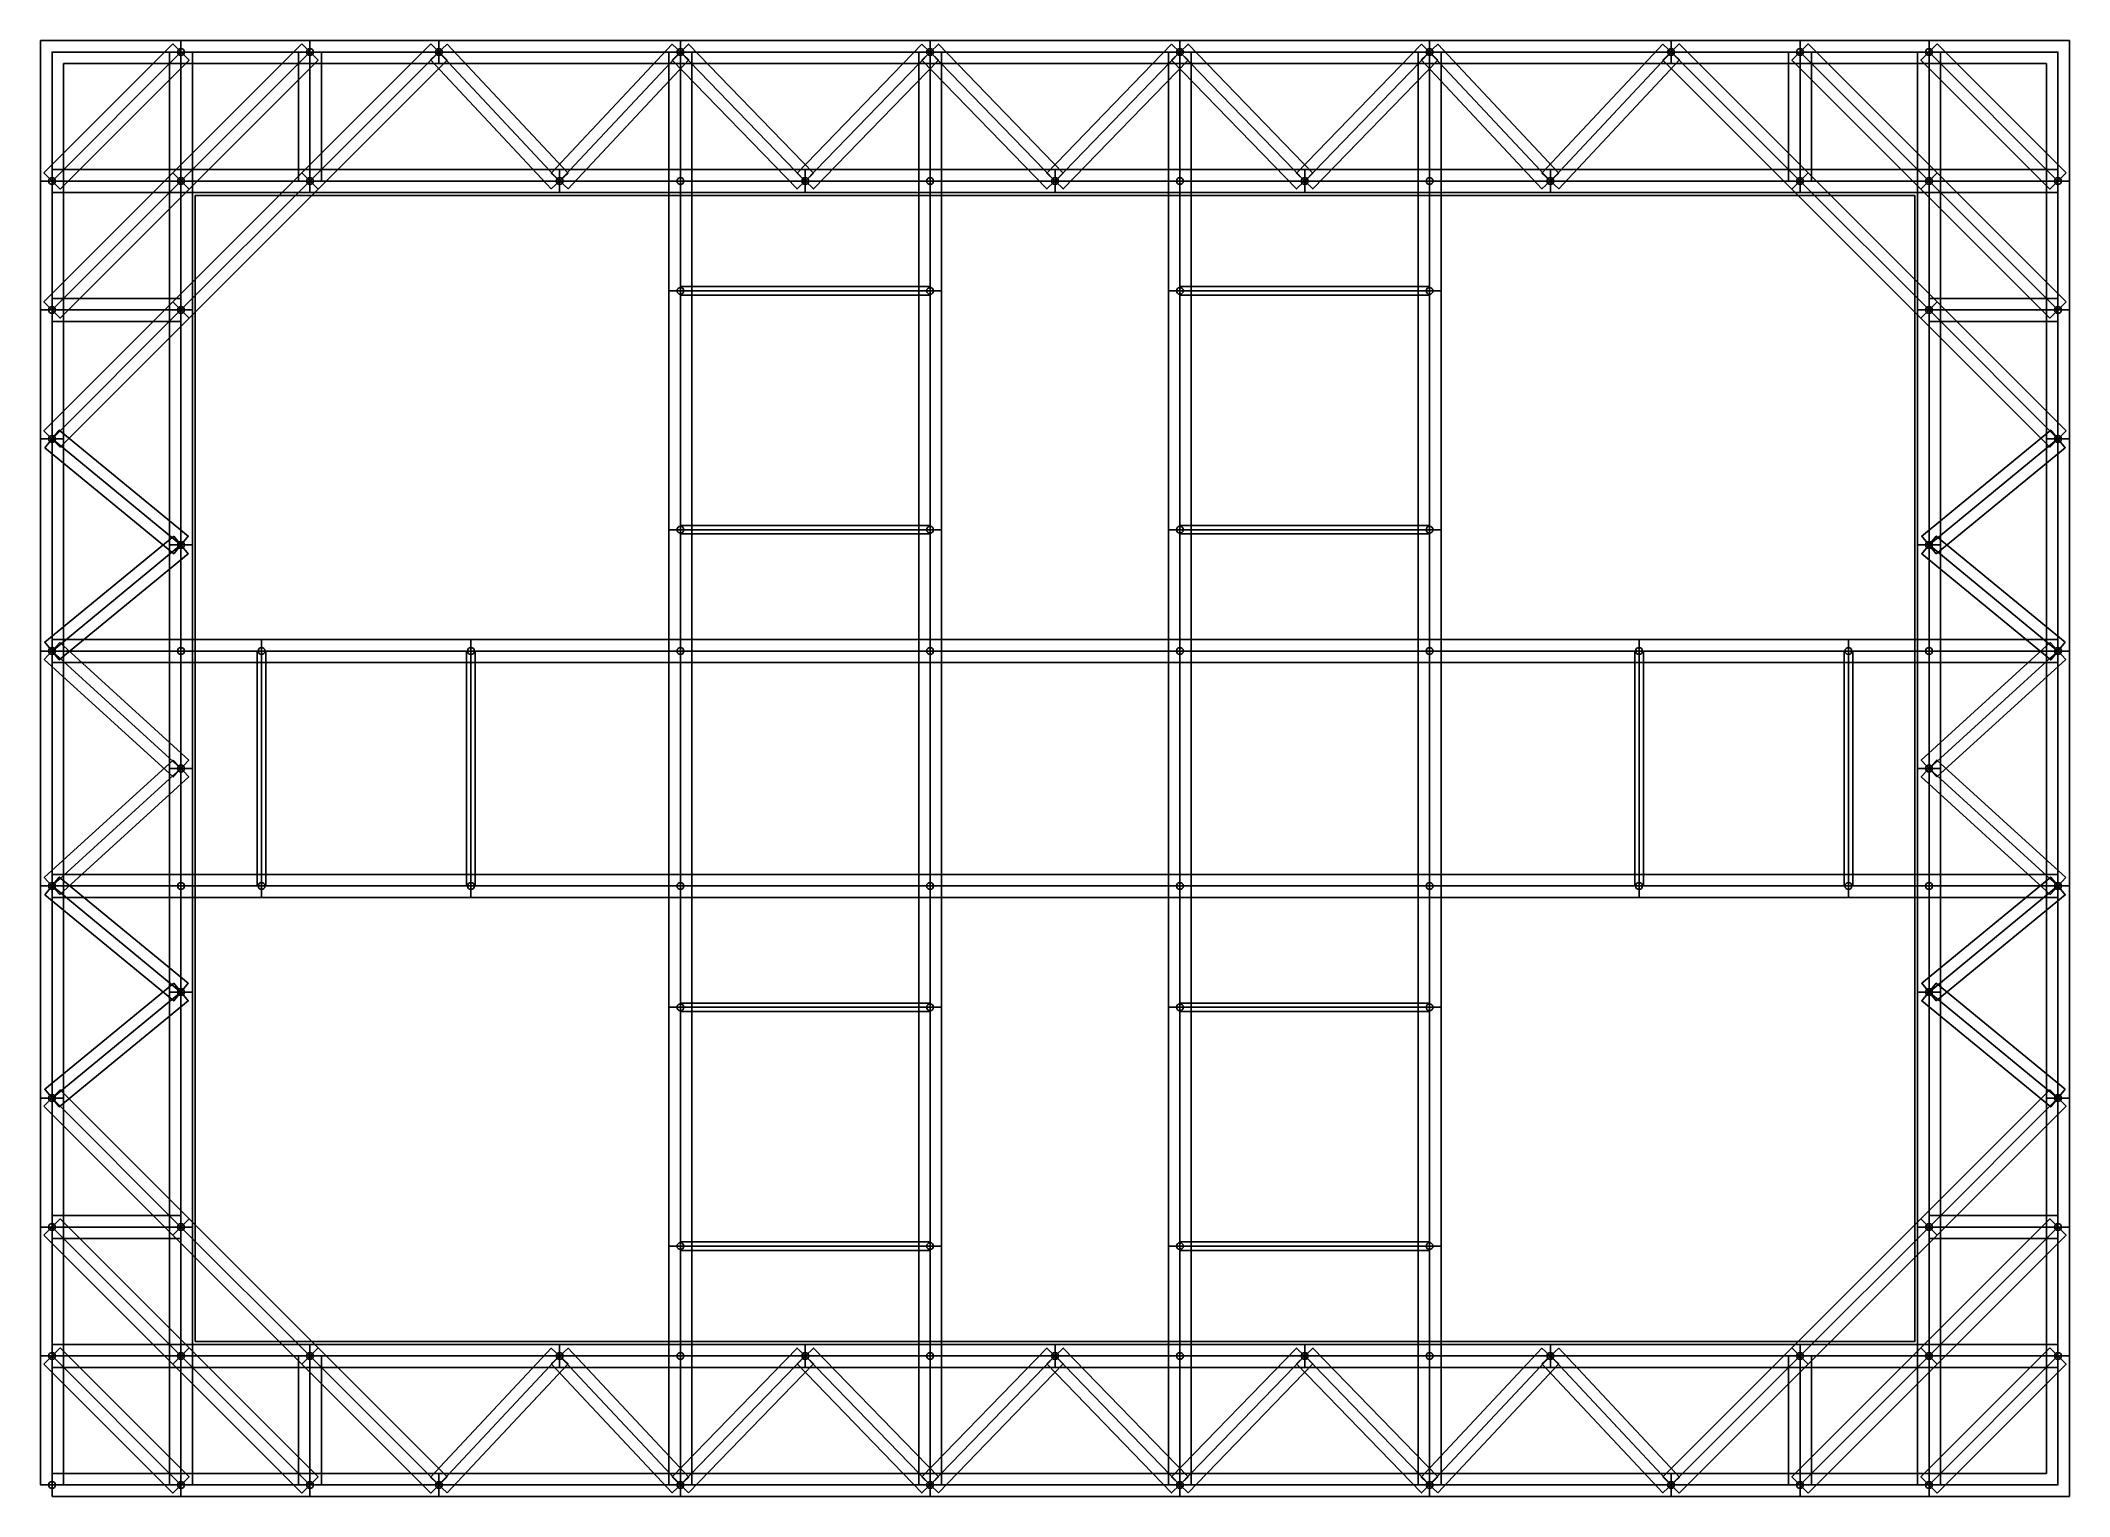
# Model space of a CAD drawing. Header units: metres. Extents: x -5.4 to 65.4, y -5.4 to 45.4.
import ezdxf

# ---------------------------------------------------------------- set-up
doc = ezdxf.new("R2010")
doc.units = ezdxf.units.M
for name, color, linetype in [('DEBUG_NODE', 1, 'Continuous'), ('PILLAR', 7, 'Continuous'), ('STRUT', 4, 'Continuous'), ('STRUT_OUTLINE', 9, 'Continuous'), ('TIE', 8, 'Continuous'), ('TRUSS_CHORD', 3, 'Continuous'), ('TRUSS_WEB', 30, 'Continuous'), ('WALING', 6, 'Continuous'), ('WALING_OUTLINE', 213, 'Continuous'), ('WALL_REF', 1, 'Continuous')]:
    doc.layers.add(name, color=color, linetype=linetype)

msp = doc.modelspace()

# ---------------------------------------------------------------- linework, layer by layer
at = {"layer": 'DEBUG_NODE'}
for centre in [(-0.5, 45), (4, 45), (8.5, 45), (16.929, 45), (25.643, 45), (34.357, 45), (43.071, 45), (51.5, 45), (56, 45), (60.5, 45), (-5, 40.5), (-0.5, 40.5), (4, 40.5), (12.714, 40.5), (16.929, 40.5), (21.286, 40.5), (25.643, 40.5), (30, 40.5), (34.357, 40.5), (38.714, 40.5), (43.071, 40.5), (47.286, 40.5), (56, 40.5), (60.5, 40.5), (65, 40.5), (-5, 36), (-0.5, 36), (16.929, 36.667), (25.643, 36.667), (34.357, 36.667), (43.071, 36.667), (60.5, 36), (65, 36), (-5, 31.5), (65, 31.5), (16.929, 28.333), (25.643, 28.333), (34.357, 28.333), (43.071, 28.333), (-0.5, 27.8), (60.5, 27.8), (-5, 24.1), (-0.5, 24.1), (2.31, 24.1), (9.619, 24.1), (16.929, 24.1), (25.643, 24.1), (34.357, 24.1), (43.071, 24.1), (50.381, 24.1), (57.69, 24.1), (60.5, 24.1), (65, 24.1), (-0.5, 20), (60.5, 20), (-5, 15.9), (-0.5, 15.9), (2.31, 15.9), (9.619, 15.9), (16.929, 15.9), (25.643, 15.9), (34.357, 15.9), (43.071, 15.9), (50.381, 15.9), (57.69, 15.9), (60.5, 15.9), (65, 15.9), (-0.5, 12.2), (60.5, 12.2), (16.929, 11.667), (25.643, 11.667), (34.357, 11.667), (43.071, 11.667), (-5, 8.5), (65, 8.5), (-5, 4), (-0.5, 4), (60.5, 4), (65, 4), (16.929, 3.333), (25.643, 3.333), (34.357, 3.333), (43.071, 3.333), (-5, -0.5), (-0.5, -0.5), (4, -0.5), (12.714, -0.5), (16.929, -0.5), (21.286, -0.5), (25.643, -0.5), (30, -0.5), (34.357, -0.5), (38.714, -0.5), (43.071, -0.5), (47.286, -0.5), (56, -0.5), (60.5, -0.5), (65, -0.5), (-5, -5), (-0.5, -5), (4, -5), (8.5, -5), (16.929, -5), (25.643, -5), (34.357, -5), (43.071, -5), (51.5, -5), (56, -5), (60.5, -5)]:
    msp.add_circle(centre, 0.12, dxfattribs=at)
at = {"layer": 'PILLAR'}
for points in [[(16.529, 23.7), (17.329, 23.7), (17.329, 24.5), (16.529, 24.5)], [(25.243, 23.7), (26.043, 23.7), (26.043, 24.5), (25.243, 24.5)], [(33.957, 23.7), (34.757, 23.7), (34.757, 24.5), (33.957, 24.5)], [(42.671, 23.7), (43.471, 23.7), (43.471, 24.5), (42.671, 24.5)], [(16.529, 15.5), (17.329, 15.5), (17.329, 16.3), (16.529, 16.3)], [(25.243, 15.5), (26.043, 15.5), (26.043, 16.3), (25.243, 16.3)], [(33.957, 15.5), (34.757, 15.5), (34.757, 16.3), (33.957, 16.3)], [(42.671, 15.5), (43.471, 15.5), (43.471, 16.3), (42.671, 16.3)]]:
    msp.add_lwpolyline(points, close=True, dxfattribs=at)
at = {"layer": 'STRUT'}
for points in [[(16.929, 40.5), (16.929, 45)], [(25.643, 40.5), (25.643, 45)], [(34.357, 40.5), (34.357, 45)], [(43.071, 40.5), (43.071, 45)], [(16.929, 36.667), (16.929, 40.5)], [(25.643, 36.667), (25.643, 40.5)], [(34.357, 36.667), (34.357, 40.5)], [(43.071, 36.667), (43.071, 40.5)], [(16.929, 28.333), (16.929, 36.667)], [(25.643, 28.333), (25.643, 36.667)], [(34.357, 28.333), (34.357, 36.667)], [(43.071, 28.333), (43.071, 36.667)], [(16.929, 24.1), (16.929, 28.333)], [(25.643, 24.1), (25.643, 28.333)], [(34.357, 24.1), (34.357, 28.333)], [(43.071, 24.1), (43.071, 28.333)], [(-5, 24.1), (-0.5, 24.1)], [(-0.5, 24.1), (2.31, 24.1)], [(2.31, 24.1), (9.619, 24.1)], [(9.619, 24.1), (16.929, 24.1)], [(16.929, 15.9), (16.929, 24.1)], [(16.929, 24.1), (25.643, 24.1)], [(25.643, 15.9), (25.643, 24.1)], [(25.643, 24.1), (34.357, 24.1)], [(34.357, 15.9), (34.357, 24.1)], [(34.357, 24.1), (43.071, 24.1)], [(43.071, 15.9), (43.071, 24.1)], [(43.071, 24.1), (50.381, 24.1)], [(50.381, 24.1), (57.69, 24.1)], [(57.69, 24.1), (60.5, 24.1)], [(60.5, 24.1), (65, 24.1)], [(-5, 15.9), (-0.5, 15.9)], [(-0.5, 15.9), (2.31, 15.9)], [(2.31, 15.9), (9.619, 15.9)], [(9.619, 15.9), (16.929, 15.9)], [(16.929, 11.667), (16.929, 15.9)], [(16.929, 15.9), (25.643, 15.9)], [(25.643, 11.667), (25.643, 15.9)], [(25.643, 15.9), (34.357, 15.9)], [(34.357, 11.667), (34.357, 15.9)], [(34.357, 15.9), (43.071, 15.9)], [(43.071, 11.667), (43.071, 15.9)], [(43.071, 15.9), (50.381, 15.9)], [(50.381, 15.9), (57.69, 15.9)], [(57.69, 15.9), (60.5, 15.9)], [(60.5, 15.9), (65, 15.9)], [(16.929, 3.333), (16.929, 11.667)], [(25.643, 3.333), (25.643, 11.667)], [(34.357, 3.333), (34.357, 11.667)], [(43.071, 3.333), (43.071, 11.667)], [(16.929, -0.5), (16.929, 3.333)], [(25.643, -0.5), (25.643, 3.333)], [(34.357, -0.5), (34.357, 3.333)], [(43.071, -0.5), (43.071, 3.333)], [(16.929, -5), (16.929, -0.5)], [(25.643, -5), (25.643, -0.5)], [(34.357, -5), (34.357, -0.5)], [(43.071, -5), (43.071, -0.5)]]:
    msp.add_lwpolyline(points, dxfattribs=at)
at = {"layer": 'STRUT_OUTLINE'}
for points in [[(-0.783, 45.283), (-0.217, 44.717), (-4.717, 40.217), (-5.283, 40.783), (-0.783, 45.283)], [(3.717, 45.283), (4.283, 44.717), (-0.217, 40.217), (-0.783, 40.783), (3.717, 45.283)], [(3.6, 45), (4.4, 45), (4.4, 40.5), (3.6, 40.5), (3.6, 45)], [(8.217, 45.283), (8.783, 44.717), (4.283, 40.217), (3.717, 40.783), (8.217, 45.283)], [(13.006, 40.773), (12.422, 40.227), (8.208, 44.727), (8.792, 45.273), (13.006, 40.773)], [(16.637, 45.273), (17.221, 44.727), (13.006, 40.227), (12.422, 40.773), (16.637, 45.273)], [(16.529, 45), (17.329, 45), (17.329, 40.5), (16.529, 40.5), (16.529, 45)], [(21.573, 40.778), (20.998, 40.222), (16.641, 44.722), (17.216, 45.278), (21.573, 40.778)], [(25.355, 45.278), (25.93, 44.722), (21.573, 40.222), (20.998, 40.778), (25.355, 45.278)], [(25.243, 45), (26.043, 45), (26.043, 40.5), (25.243, 40.5), (25.243, 45)], [(30.287, 40.778), (29.713, 40.222), (25.355, 44.722), (25.93, 45.278), (30.287, 40.778)], [(34.07, 45.278), (34.645, 44.722), (30.287, 40.222), (29.713, 40.778), (34.07, 45.278)], [(33.957, 45), (34.757, 45), (34.757, 40.5), (33.957, 40.5), (33.957, 45)], [(39.002, 40.778), (38.427, 40.222), (34.07, 44.722), (34.645, 45.278), (39.002, 40.778)], [(42.784, 45.278), (43.359, 44.722), (39.002, 40.222), (38.427, 40.778), (42.784, 45.278)], [(42.671, 45), (43.471, 45), (43.471, 40.5), (42.671, 40.5), (42.671, 45)], [(47.578, 40.773), (46.994, 40.227), (42.779, 44.727), (43.363, 45.273), (47.578, 40.773)], [(51.208, 45.273), (51.792, 44.727), (47.578, 40.227), (46.994, 40.773), (51.208, 45.273)], [(56.283, 40.783), (55.717, 40.217), (51.217, 44.717), (51.783, 45.283), (56.283, 40.783)], [(55.6, 45), (56.4, 45), (56.4, 40.5), (55.6, 40.5), (55.6, 45)], [(60.783, 40.783), (60.217, 40.217), (55.717, 44.717), (56.283, 45.283), (60.783, 40.783)], [(65.283, 40.783), (64.717, 40.217), (60.217, 44.717), (60.783, 45.283), (65.283, 40.783)], [(-0.783, 40.783), (-0.217, 40.217), (-4.717, 35.717), (-5.283, 36.283), (-0.783, 40.783)], [(3.717, 40.783), (4.283, 40.217), (-0.217, 35.717), (-0.783, 36.283), (3.717, 40.783)], [(16.529, 40.5), (17.329, 40.5), (17.329, 36.667), (16.529, 36.667), (16.529, 40.5)], [(25.243, 40.5), (26.043, 40.5), (26.043, 36.667), (25.243, 36.667), (25.243, 40.5)], [(33.957, 40.5), (34.757, 40.5), (34.757, 36.667), (33.957, 36.667), (33.957, 40.5)], [(42.671, 40.5), (43.471, 40.5), (43.471, 36.667), (42.671, 36.667), (42.671, 40.5)], [(60.783, 36.283), (60.217, 35.717), (55.717, 40.217), (56.283, 40.783), (60.783, 36.283)], [(65.283, 36.283), (64.717, 35.717), (60.217, 40.217), (60.783, 40.783), (65.283, 36.283)], [(25.643, 36.817), (25.643, 36.517), (16.929, 36.517), (16.929, 36.817), (25.643, 36.817)], [(43.071, 36.817), (43.071, 36.517), (34.357, 36.517), (34.357, 36.817), (43.071, 36.817)], [(-0.783, 36.283), (-0.217, 35.717), (-4.717, 31.217), (-5.283, 31.783), (-0.783, 36.283)], [(-5, 35.6), (-5, 36.4), (-0.5, 36.4), (-0.5, 35.6), (-5, 35.6)], [(16.529, 36.667), (17.329, 36.667), (17.329, 28.333), (16.529, 28.333), (16.529, 36.667)], [(25.243, 36.667), (26.043, 36.667), (26.043, 28.333), (25.243, 28.333), (25.243, 36.667)], [(33.957, 36.667), (34.757, 36.667), (34.757, 28.333), (33.957, 28.333), (33.957, 36.667)], [(42.671, 36.667), (43.471, 36.667), (43.471, 28.333), (42.671, 28.333), (42.671, 36.667)], [(65.283, 31.783), (64.717, 31.217), (60.217, 35.717), (60.783, 36.283), (65.283, 31.783)], [(65, 36.4), (65, 35.6), (60.5, 35.6), (60.5, 36.4), (65, 36.4)], [(-5.254, 31.191), (-4.746, 31.809), (-0.246, 28.109), (-0.754, 27.491), (-5.254, 31.191)], [(60.754, 27.491), (60.246, 28.109), (64.746, 31.809), (65.254, 31.191), (60.754, 27.491)], [(16.529, 28.333), (17.329, 28.333), (17.329, 24.1), (16.529, 24.1), (16.529, 28.333)], [(25.643, 28.483), (25.643, 28.183), (16.929, 28.183), (16.929, 28.483), (25.643, 28.483)], [(25.243, 28.333), (26.043, 28.333), (26.043, 24.1), (25.243, 24.1), (25.243, 28.333)], [(33.957, 28.333), (34.757, 28.333), (34.757, 24.1), (33.957, 24.1), (33.957, 28.333)], [(43.071, 28.483), (43.071, 28.183), (34.357, 28.183), (34.357, 28.483), (43.071, 28.483)], [(42.671, 28.333), (43.471, 28.333), (43.471, 24.1), (42.671, 24.1), (42.671, 28.333)], [(-0.754, 28.109), (-0.246, 27.491), (-4.746, 23.791), (-5.254, 24.409), (-0.754, 28.109)], [(65.254, 24.409), (64.746, 23.791), (60.246, 27.491), (60.754, 28.109), (65.254, 24.409)], [(-5.269, 23.804), (-4.731, 24.396), (-0.231, 20.296), (-0.769, 19.704), (-5.269, 23.804)], [(-0.5, 24.5), (-0.5, 23.7), (-5, 23.7), (-5, 24.5), (-0.5, 24.5)], [(2.31, 24.5), (2.31, 23.7), (-0.5, 23.7), (-0.5, 24.5), (2.31, 24.5)], [(2.16, 24.1), (2.46, 24.1), (2.46, 15.9), (2.16, 15.9), (2.16, 24.1)], [(9.619, 24.5), (9.619, 23.7), (2.31, 23.7), (2.31, 24.5), (9.619, 24.5)], [(9.469, 24.1), (9.769, 24.1), (9.769, 15.9), (9.469, 15.9), (9.469, 24.1)], [(16.929, 24.5), (16.929, 23.7), (9.619, 23.7), (9.619, 24.5), (16.929, 24.5)], [(16.529, 24.1), (17.329, 24.1), (17.329, 15.9), (16.529, 15.9), (16.529, 24.1)], [(25.643, 24.5), (25.643, 23.7), (16.929, 23.7), (16.929, 24.5), (25.643, 24.5)], [(25.243, 24.1), (26.043, 24.1), (26.043, 15.9), (25.243, 15.9), (25.243, 24.1)], [(34.357, 24.5), (34.357, 23.7), (25.643, 23.7), (25.643, 24.5), (34.357, 24.5)], [(33.957, 24.1), (34.757, 24.1), (34.757, 15.9), (33.957, 15.9), (33.957, 24.1)], [(43.071, 24.5), (43.071, 23.7), (34.357, 23.7), (34.357, 24.5), (43.071, 24.5)], [(42.671, 24.1), (43.471, 24.1), (43.471, 15.9), (42.671, 15.9), (42.671, 24.1)], [(50.381, 24.5), (50.381, 23.7), (43.071, 23.7), (43.071, 24.5), (50.381, 24.5)], [(50.231, 24.1), (50.531, 24.1), (50.531, 15.9), (50.231, 15.9), (50.231, 24.1)], [(57.69, 24.5), (57.69, 23.7), (50.381, 23.7), (50.381, 24.5), (57.69, 24.5)], [(57.54, 24.1), (57.84, 24.1), (57.84, 15.9), (57.54, 15.9), (57.54, 24.1)], [(60.5, 24.5), (60.5, 23.7), (57.69, 23.7), (57.69, 24.5), (60.5, 24.5)], [(60.769, 19.704), (60.231, 20.296), (64.731, 24.396), (65.269, 23.804), (60.769, 19.704)], [(65, 24.5), (65, 23.7), (60.5, 23.7), (60.5, 24.5), (65, 24.5)], [(-0.769, 20.296), (-0.231, 19.704), (-4.731, 15.604), (-5.269, 16.196), (-0.769, 20.296)], [(65.269, 16.196), (64.731, 15.604), (60.231, 19.704), (60.769, 20.296), (65.269, 16.196)], [(-0.5, 16.3), (-0.5, 15.5), (-5, 15.5), (-5, 16.3), (-0.5, 16.3)], [(2.31, 16.3), (2.31, 15.5), (-0.5, 15.5), (-0.5, 16.3), (2.31, 16.3)], [(9.619, 16.3), (9.619, 15.5), (2.31, 15.5), (2.31, 16.3), (9.619, 16.3)], [(16.929, 16.3), (16.929, 15.5), (9.619, 15.5), (9.619, 16.3), (16.929, 16.3)], [(25.643, 16.3), (25.643, 15.5), (16.929, 15.5), (16.929, 16.3), (25.643, 16.3)], [(34.357, 16.3), (34.357, 15.5), (25.643, 15.5), (25.643, 16.3), (34.357, 16.3)], [(43.071, 16.3), (43.071, 15.5), (34.357, 15.5), (34.357, 16.3), (43.071, 16.3)], [(50.381, 16.3), (50.381, 15.5), (43.071, 15.5), (43.071, 16.3), (50.381, 16.3)], [(57.69, 16.3), (57.69, 15.5), (50.381, 15.5), (50.381, 16.3), (57.69, 16.3)], [(60.5, 16.3), (60.5, 15.5), (57.69, 15.5), (57.69, 16.3), (60.5, 16.3)], [(65, 16.3), (65, 15.5), (60.5, 15.5), (60.5, 16.3), (65, 16.3)], [(-5.254, 15.591), (-4.746, 16.209), (-0.246, 12.509), (-0.754, 11.891), (-5.254, 15.591)], [(16.529, 15.9), (17.329, 15.9), (17.329, 11.667), (16.529, 11.667), (16.529, 15.9)], [(25.243, 15.9), (26.043, 15.9), (26.043, 11.667), (25.243, 11.667), (25.243, 15.9)], [(33.957, 15.9), (34.757, 15.9), (34.757, 11.667), (33.957, 11.667), (33.957, 15.9)], [(42.671, 15.9), (43.471, 15.9), (43.471, 11.667), (42.671, 11.667), (42.671, 15.9)], [(60.754, 11.891), (60.246, 12.509), (64.746, 16.209), (65.254, 15.591), (60.754, 11.891)], [(-0.754, 12.509), (-0.246, 11.891), (-4.746, 8.191), (-5.254, 8.809), (-0.754, 12.509)], [(65.254, 8.809), (64.746, 8.191), (60.246, 11.891), (60.754, 12.509), (65.254, 8.809)], [(16.529, 11.667), (17.329, 11.667), (17.329, 3.333), (16.529, 3.333), (16.529, 11.667)], [(25.643, 11.817), (25.643, 11.517), (16.929, 11.517), (16.929, 11.817), (25.643, 11.817)], [(25.243, 11.667), (26.043, 11.667), (26.043, 3.333), (25.243, 3.333), (25.243, 11.667)], [(33.957, 11.667), (34.757, 11.667), (34.757, 3.333), (33.957, 3.333), (33.957, 11.667)], [(43.071, 11.817), (43.071, 11.517), (34.357, 11.517), (34.357, 11.817), (43.071, 11.817)], [(42.671, 11.667), (43.471, 11.667), (43.471, 3.333), (42.671, 3.333), (42.671, 11.667)], [(-5.283, 8.217), (-4.717, 8.783), (-0.217, 4.283), (-0.783, 3.717), (-5.283, 8.217)], [(60.783, 3.717), (60.217, 4.283), (64.717, 8.783), (65.283, 8.217), (60.783, 3.717)], [(-5.283, 3.717), (-4.717, 4.283), (-0.217, -0.217), (-0.783, -0.783), (-5.283, 3.717)], [(-5, 3.6), (-5, 4.4), (-0.5, 4.4), (-0.5, 3.6), (-5, 3.6)], [(-0.783, 3.717), (-0.217, 4.283), (4.283, -0.217), (3.717, -0.783), (-0.783, 3.717)], [(56.283, -0.783), (55.717, -0.217), (60.217, 4.283), (60.783, 3.717), (56.283, -0.783)], [(60.783, -0.783), (60.217, -0.217), (64.717, 4.283), (65.283, 3.717), (60.783, -0.783)], [(65, 4.4), (65, 3.6), (60.5, 3.6), (60.5, 4.4), (65, 4.4)], [(16.529, 3.333), (17.329, 3.333), (17.329, -0.5), (16.529, -0.5), (16.529, 3.333)], [(25.643, 3.483), (25.643, 3.183), (16.929, 3.183), (16.929, 3.483), (25.643, 3.483)], [(25.243, 3.333), (26.043, 3.333), (26.043, -0.5), (25.243, -0.5), (25.243, 3.333)], [(33.957, 3.333), (34.757, 3.333), (34.757, -0.5), (33.957, -0.5), (33.957, 3.333)], [(43.071, 3.483), (43.071, 3.183), (34.357, 3.183), (34.357, 3.483), (43.071, 3.483)], [(42.671, 3.333), (43.471, 3.333), (43.471, -0.5), (42.671, -0.5), (42.671, 3.333)], [(-5.283, -0.783), (-4.717, -0.217), (-0.217, -4.717), (-0.783, -5.283), (-5.283, -0.783)], [(-0.783, -0.783), (-0.217, -0.217), (4.283, -4.717), (3.717, -5.283), (-0.783, -0.783)], [(4.4, -5), (3.6, -5), (3.6, -0.5), (4.4, -0.5), (4.4, -5)], [(3.717, -0.783), (4.283, -0.217), (8.783, -4.717), (8.217, -5.283), (3.717, -0.783)], [(8.792, -5.273), (8.208, -4.727), (12.422, -0.227), (13.006, -0.773), (8.792, -5.273)], [(12.422, -0.773), (13.006, -0.227), (17.221, -4.727), (16.637, -5.273), (12.422, -0.773)], [(16.529, -0.5), (17.329, -0.5), (17.329, -5), (16.529, -5), (16.529, -0.5)], [(17.216, -5.278), (16.641, -4.722), (20.998, -0.222), (21.573, -0.778), (17.216, -5.278)], [(20.998, -0.778), (21.573, -0.222), (25.93, -4.722), (25.355, -5.278), (20.998, -0.778)], [(25.243, -0.5), (26.043, -0.5), (26.043, -5), (25.243, -5), (25.243, -0.5)], [(25.93, -5.278), (25.355, -4.722), (29.713, -0.222), (30.287, -0.778), (25.93, -5.278)], [(29.713, -0.778), (30.287, -0.222), (34.645, -4.722), (34.07, -5.278), (29.713, -0.778)], [(33.957, -0.5), (34.757, -0.5), (34.757, -5), (33.957, -5), (33.957, -0.5)], [(34.645, -5.278), (34.07, -4.722), (38.427, -0.222), (39.002, -0.778), (34.645, -5.278)], [(38.427, -0.778), (39.002, -0.222), (43.359, -4.722), (42.784, -5.278), (38.427, -0.778)], [(42.671, -0.5), (43.471, -0.5), (43.471, -5), (42.671, -5), (42.671, -0.5)], [(43.363, -5.273), (42.779, -4.727), (46.994, -0.227), (47.578, -0.773), (43.363, -5.273)], [(46.994, -0.773), (47.578, -0.227), (51.792, -4.727), (51.208, -5.273), (46.994, -0.773)], [(51.783, -5.283), (51.217, -4.717), (55.717, -0.217), (56.283, -0.783), (51.783, -5.283)], [(56.4, -5), (55.6, -5), (55.6, -0.5), (56.4, -0.5), (56.4, -5)], [(56.283, -5.283), (55.717, -4.717), (60.217, -0.217), (60.783, -0.783), (56.283, -5.283)], [(60.783, -5.283), (60.217, -4.717), (64.717, -0.217), (65.283, -0.783), (60.783, -5.283)]]:
    msp.add_lwpolyline(points, close=True, dxfattribs=at)
at = {"layer": 'TIE'}
for points in [[(16.929, 36.667), (25.643, 36.667)], [(34.357, 36.667), (43.071, 36.667)], [(16.929, 28.333), (25.643, 28.333)], [(34.357, 28.333), (43.071, 28.333)], [(2.31, 15.9), (2.31, 24.1)], [(9.619, 15.9), (9.619, 24.1)], [(50.381, 15.9), (50.381, 24.1)], [(57.69, 15.9), (57.69, 24.1)], [(16.929, 11.667), (25.643, 11.667)], [(34.357, 11.667), (43.071, 11.667)], [(16.929, 3.333), (25.643, 3.333)], [(34.357, 3.333), (43.071, 3.333)]]:
    msp.add_lwpolyline(points, dxfattribs=at)
at = {"layer": 'TRUSS_CHORD'}
for points in [[(-0.9, 45), (-0.1, 45), (-0.1, 40.5), (-0.9, 40.5), (-0.9, 45)], [(60.9, 40.5), (60.1, 40.5), (60.1, 45), (60.9, 45), (60.9, 40.5)], [(-0.5, 40.9), (-0.5, 40.1), (-5, 40.1), (-5, 40.9), (-0.5, 40.9)], [(-0.9, 40.5), (-0.1, 40.5), (-0.1, 36), (-0.9, 36), (-0.9, 40.5)], [(4, 40.9), (4, 40.1), (-0.5, 40.1), (-0.5, 40.9), (4, 40.9)], [(12.714, 40.9), (12.714, 40.1), (4, 40.1), (4, 40.9), (12.714, 40.9)], [(16.929, 40.9), (16.929, 40.1), (12.714, 40.1), (12.714, 40.9), (16.929, 40.9)], [(21.286, 40.9), (21.286, 40.1), (16.929, 40.1), (16.929, 40.9), (21.286, 40.9)], [(25.643, 40.9), (25.643, 40.1), (21.286, 40.1), (21.286, 40.9), (25.643, 40.9)], [(30, 40.9), (30, 40.1), (25.643, 40.1), (25.643, 40.9), (30, 40.9)], [(34.357, 40.9), (34.357, 40.1), (30, 40.1), (30, 40.9), (34.357, 40.9)], [(38.714, 40.9), (38.714, 40.1), (34.357, 40.1), (34.357, 40.9), (38.714, 40.9)], [(43.071, 40.9), (43.071, 40.1), (38.714, 40.1), (38.714, 40.9), (43.071, 40.9)], [(47.286, 40.9), (47.286, 40.1), (43.071, 40.1), (43.071, 40.9), (47.286, 40.9)], [(56, 40.9), (56, 40.1), (47.286, 40.1), (47.286, 40.9), (56, 40.9)], [(60.5, 40.9), (60.5, 40.1), (56, 40.1), (56, 40.9), (60.5, 40.9)], [(60.9, 36), (60.1, 36), (60.1, 40.5), (60.9, 40.5), (60.9, 36)], [(65, 40.9), (65, 40.1), (60.5, 40.1), (60.5, 40.9), (65, 40.9)], [(-0.9, 36), (-0.1, 36), (-0.1, 27.8), (-0.9, 27.8), (-0.9, 36)], [(60.9, 27.8), (60.1, 27.8), (60.1, 36), (60.9, 36), (60.9, 27.8)], [(-0.9, 27.8), (-0.1, 27.8), (-0.1, 24.1), (-0.9, 24.1), (-0.9, 27.8)], [(60.9, 24.1), (60.1, 24.1), (60.1, 27.8), (60.9, 27.8), (60.9, 24.1)], [(-0.9, 24.1), (-0.1, 24.1), (-0.1, 20), (-0.9, 20), (-0.9, 24.1)], [(60.9, 20), (60.1, 20), (60.1, 24.1), (60.9, 24.1), (60.9, 20)], [(-0.9, 20), (-0.1, 20), (-0.1, 15.9), (-0.9, 15.9), (-0.9, 20)], [(60.9, 15.9), (60.1, 15.9), (60.1, 20), (60.9, 20), (60.9, 15.9)], [(-0.9, 15.9), (-0.1, 15.9), (-0.1, 12.2), (-0.9, 12.2), (-0.9, 15.9)], [(60.9, 12.2), (60.1, 12.2), (60.1, 15.9), (60.9, 15.9), (60.9, 12.2)], [(-0.9, 12.2), (-0.1, 12.2), (-0.1, 4), (-0.9, 4), (-0.9, 12.2)], [(60.9, 4), (60.1, 4), (60.1, 12.2), (60.9, 12.2), (60.9, 4)], [(-0.9, 4), (-0.1, 4), (-0.1, -0.5), (-0.9, -0.5), (-0.9, 4)], [(60.9, -0.5), (60.1, -0.5), (60.1, 4), (60.9, 4), (60.9, -0.5)], [(-5, -0.9), (-5, -0.1), (-0.5, -0.1), (-0.5, -0.9), (-5, -0.9)], [(-0.9, -0.5), (-0.1, -0.5), (-0.1, -5), (-0.9, -5), (-0.9, -0.5)], [(-0.5, -0.9), (-0.5, -0.1), (4, -0.1), (4, -0.9), (-0.5, -0.9)], [(4, -0.9), (4, -0.1), (12.714, -0.1), (12.714, -0.9), (4, -0.9)], [(12.714, -0.9), (12.714, -0.1), (16.929, -0.1), (16.929, -0.9), (12.714, -0.9)], [(16.929, -0.9), (16.929, -0.1), (21.286, -0.1), (21.286, -0.9), (16.929, -0.9)], [(21.286, -0.9), (21.286, -0.1), (25.643, -0.1), (25.643, -0.9), (21.286, -0.9)], [(25.643, -0.9), (25.643, -0.1), (30, -0.1), (30, -0.9), (25.643, -0.9)], [(30, -0.9), (30, -0.1), (34.357, -0.1), (34.357, -0.9), (30, -0.9)], [(34.357, -0.9), (34.357, -0.1), (38.714, -0.1), (38.714, -0.9), (34.357, -0.9)], [(38.714, -0.9), (38.714, -0.1), (43.071, -0.1), (43.071, -0.9), (38.714, -0.9)], [(43.071, -0.9), (43.071, -0.1), (47.286, -0.1), (47.286, -0.9), (43.071, -0.9)], [(47.286, -0.9), (47.286, -0.1), (56, -0.1), (56, -0.9), (47.286, -0.9)], [(56, -0.9), (56, -0.1), (60.5, -0.1), (60.5, -0.9), (56, -0.9)], [(60.9, -5), (60.1, -5), (60.1, -0.5), (60.9, -0.5), (60.9, -5)], [(60.5, -0.9), (60.5, -0.1), (65, -0.1), (65, -0.9), (60.5, -0.9)]]:
    msp.add_lwpolyline(points, close=True, dxfattribs=at)
for points in [[(-0.5, 40.5), (-0.5, 45)], [(60.5, 45), (60.5, 40.5)], [(-5, 40.5), (-0.5, 40.5)], [(-0.5, 36), (-0.5, 40.5)], [(-0.5, 40.5), (4, 40.5)], [(4, 40.5), (12.714, 40.5)], [(12.714, 40.5), (16.929, 40.5)], [(16.929, 40.5), (21.286, 40.5)], [(21.286, 40.5), (25.643, 40.5)], [(25.643, 40.5), (30, 40.5)], [(30, 40.5), (34.357, 40.5)], [(34.357, 40.5), (38.714, 40.5)], [(38.714, 40.5), (43.071, 40.5)], [(43.071, 40.5), (47.286, 40.5)], [(47.286, 40.5), (56, 40.5)], [(56, 40.5), (60.5, 40.5)], [(60.5, 40.5), (65, 40.5)], [(60.5, 40.5), (60.5, 36)], [(-0.5, 27.8), (-0.5, 36)], [(60.5, 36), (60.5, 27.8)], [(-0.5, 24.1), (-0.5, 27.8)], [(60.5, 27.8), (60.5, 24.1)], [(-0.5, 20), (-0.5, 24.1)], [(60.5, 24.1), (60.5, 20)], [(-0.5, 15.9), (-0.5, 20)], [(60.5, 20), (60.5, 15.9)], [(-0.5, 12.2), (-0.5, 15.9)], [(60.5, 15.9), (60.5, 12.2)], [(-0.5, 4), (-0.5, 12.2)], [(60.5, 12.2), (60.5, 4)], [(-0.5, -0.5), (-0.5, 4)], [(60.5, 4), (60.5, -0.5)], [(-0.5, -0.5), (-5, -0.5)], [(-0.5, -5), (-0.5, -0.5)], [(4, -0.5), (-0.5, -0.5)], [(12.714, -0.5), (4, -0.5)], [(16.929, -0.5), (12.714, -0.5)], [(21.286, -0.5), (16.929, -0.5)], [(25.643, -0.5), (21.286, -0.5)], [(30, -0.5), (25.643, -0.5)], [(34.357, -0.5), (30, -0.5)], [(38.714, -0.5), (34.357, -0.5)], [(43.071, -0.5), (38.714, -0.5)], [(47.286, -0.5), (43.071, -0.5)], [(56, -0.5), (47.286, -0.5)], [(60.5, -0.5), (56, -0.5)], [(60.5, -0.5), (60.5, -5)], [(65, -0.5), (60.5, -0.5)]]:
    msp.add_lwpolyline(points, dxfattribs=at)
at = {"layer": 'TRUSS_WEB'}
for points in [[(-5, 40.5), (-0.5, 45)], [(-0.5, 40.5), (4, 45)], [(4, 40.5), (4, 45)], [(4, 40.5), (8.5, 45)], [(8.5, 45), (12.714, 40.5)], [(12.714, 40.5), (16.929, 45)], [(16.929, 45), (21.286, 40.5)], [(21.286, 40.5), (25.643, 45)], [(25.643, 45), (30, 40.5)], [(30, 40.5), (34.357, 45)], [(34.357, 45), (38.714, 40.5)], [(38.714, 40.5), (43.071, 45)], [(43.071, 45), (47.286, 40.5)], [(47.286, 40.5), (51.5, 45)], [(51.5, 45), (56, 40.5)], [(56, 40.5), (56, 45)], [(56, 45), (60.5, 40.5)], [(60.5, 45), (65, 40.5)], [(-5, 36), (-0.5, 40.5)], [(-0.5, 36), (4, 40.5)], [(56, 40.5), (60.5, 36)], [(60.5, 40.5), (65, 36)], [(-0.5, 36), (-5, 36)], [(-5, 31.5), (-0.5, 36)], [(60.5, 36), (65, 36)], [(60.5, 36), (65, 31.5)], [(-0.5, 27.8), (-5, 31.5)], [(65, 31.5), (60.5, 27.8)], [(-5, 24.1), (-0.5, 27.8)], [(60.5, 27.8), (65, 24.1)], [(-0.5, 20), (-5, 24.1)], [(65, 24.1), (60.5, 20)], [(-5, 15.9), (-0.5, 20)], [(60.5, 20), (65, 15.9)], [(-0.5, 12.2), (-5, 15.9)], [(65, 15.9), (60.5, 12.2)], [(-5, 8.5), (-0.5, 12.2)], [(60.5, 12.2), (65, 8.5)], [(-0.5, 4), (-5, 8.5)], [(65, 8.5), (60.5, 4)], [(-0.5, 4), (-5, 4)], [(-0.5, -0.5), (-5, 4)], [(4, -0.5), (-0.5, 4)], [(60.5, 4), (56, -0.5)], [(60.5, 4), (65, 4)], [(65, 4), (60.5, -0.5)], [(-0.5, -5), (-5, -0.5)], [(4, -5), (-0.5, -0.5)], [(4, -0.5), (4, -5)], [(8.5, -5), (4, -0.5)], [(12.714, -0.5), (8.5, -5)], [(16.929, -5), (12.714, -0.5)], [(21.286, -0.5), (16.929, -5)], [(25.643, -5), (21.286, -0.5)], [(30, -0.5), (25.643, -5)], [(34.357, -5), (30, -0.5)], [(38.714, -0.5), (34.357, -5)], [(43.071, -5), (38.714, -0.5)], [(47.286, -0.5), (43.071, -5)], [(51.5, -5), (47.286, -0.5)], [(56, -0.5), (51.5, -5)], [(56, -0.5), (56, -5)], [(60.5, -0.5), (56, -5)], [(65, -0.5), (60.5, -5)]]:
    msp.add_lwpolyline(points, dxfattribs=at)
at = {"layer": 'WALING'}
for points in [[(-5, 40.5), (-5, 45), (-0.5, 45)], [(-0.5, 45), (4, 45)], [(4, 45), (8.5, 45)], [(8.5, 45), (16.929, 45)], [(16.929, 45), (25.643, 45)], [(25.643, 45), (34.357, 45)], [(34.357, 45), (43.071, 45)], [(43.071, 45), (51.5, 45)], [(51.5, 45), (56, 45)], [(56, 45), (60.5, 45)], [(60.5, 45), (65, 45), (65, 40.5)], [(-5, 36), (-5, 40.5)], [(65, 40.5), (65, 36)], [(-5, 31.5), (-5, 36)], [(65, 36), (65, 31.5)], [(-5, 24.1), (-5, 31.5)], [(65, 31.5), (65, 24.1)], [(-5, 15.9), (-5, 24.1)], [(65, 24.1), (65, 15.9)], [(-5, 8.5), (-5, 15.9)], [(65, 15.9), (65, 8.5)], [(-5, 4), (-5, 8.5)], [(65, 8.5), (65, 4)], [(-5, -0.5), (-5, 4)], [(65, 4), (65, -0.5)], [(-5, -5), (-5, -0.5)], [(65, -0.5), (65, -5), (60.5, -5)], [(-0.5, -5), (-5, -5)], [(4, -5), (-0.5, -5)], [(8.5, -5), (4, -5)], [(16.929, -5), (8.5, -5)], [(25.643, -5), (16.929, -5)], [(34.357, -5), (25.643, -5)], [(43.071, -5), (34.357, -5)], [(51.5, -5), (43.071, -5)], [(56, -5), (51.5, -5)], [(60.5, -5), (56, -5)]]:
    msp.add_lwpolyline(points, close=True, dxfattribs=at)
at = {"layer": 'WALING_OUTLINE'}
for points in [[(-5.4, 45.4), (-0.5, 45.4), (-0.5, 44.6), (-4.6, 44.6), (-4.6, 40.5), (-5.4, 40.5), (-5.4, 45.4)], [(4, 45.4), (4, 44.6), (-0.5, 44.6), (-0.5, 45.4), (4, 45.4)], [(8.5, 45.4), (8.5, 44.6), (4, 44.6), (4, 45.4), (8.5, 45.4)], [(16.929, 45.4), (16.929, 44.6), (8.5, 44.6), (8.5, 45.4), (16.929, 45.4)], [(25.643, 45.4), (25.643, 44.6), (16.929, 44.6), (16.929, 45.4), (25.643, 45.4)], [(34.357, 45.4), (34.357, 44.6), (25.643, 44.6), (25.643, 45.4), (34.357, 45.4)], [(43.071, 45.4), (43.071, 44.6), (34.357, 44.6), (34.357, 45.4), (43.071, 45.4)], [(51.5, 45.4), (51.5, 44.6), (43.071, 44.6), (43.071, 45.4), (51.5, 45.4)], [(56, 45.4), (56, 44.6), (51.5, 44.6), (51.5, 45.4), (56, 45.4)], [(60.5, 45.4), (60.5, 44.6), (56, 44.6), (56, 45.4), (60.5, 45.4)], [(65.4, 45.4), (65.4, 40.5), (64.6, 40.5), (64.6, 44.6), (60.5, 44.6), (60.5, 45.4), (65.4, 45.4)], [(-5.4, 40.5), (-4.6, 40.5), (-4.6, 36), (-5.4, 36), (-5.4, 40.5)], [(65.4, 36), (64.6, 36), (64.6, 40.5), (65.4, 40.5), (65.4, 36)], [(-5.4, 36), (-4.6, 36), (-4.6, 31.5), (-5.4, 31.5), (-5.4, 36)], [(65.4, 31.5), (64.6, 31.5), (64.6, 36), (65.4, 36), (65.4, 31.5)], [(-5.4, 31.5), (-4.6, 31.5), (-4.6, 24.1), (-5.4, 24.1), (-5.4, 31.5)], [(65.4, 24.1), (64.6, 24.1), (64.6, 31.5), (65.4, 31.5), (65.4, 24.1)], [(-5.4, 24.1), (-4.6, 24.1), (-4.6, 15.9), (-5.4, 15.9), (-5.4, 24.1)], [(65.4, 15.9), (64.6, 15.9), (64.6, 24.1), (65.4, 24.1), (65.4, 15.9)], [(-5.4, 15.9), (-4.6, 15.9), (-4.6, 8.5), (-5.4, 8.5), (-5.4, 15.9)], [(65.4, 8.5), (64.6, 8.5), (64.6, 15.9), (65.4, 15.9), (65.4, 8.5)], [(-5.4, 8.5), (-4.6, 8.5), (-4.6, 4), (-5.4, 4), (-5.4, 8.5)], [(65.4, 4), (64.6, 4), (64.6, 8.5), (65.4, 8.5), (65.4, 4)], [(-5.4, 4), (-4.6, 4), (-4.6, -0.5), (-5.4, -0.5), (-5.4, 4)], [(65.4, -0.5), (64.6, -0.5), (64.6, 4), (65.4, 4), (65.4, -0.5)], [(-5.4, -0.5), (-4.6, -0.5), (-4.6, -5), (-5.4, -5), (-5.4, -0.5)], [(65.4, -5.4), (60.5, -5.4), (60.5, -4.6), (64.6, -4.6), (64.6, -0.5), (65.4, -0.5), (65.4, -5.4)], [(-5, -5.4), (-5, -4.6), (-0.5, -4.6), (-0.5, -5.4), (-5, -5.4)], [(-0.5, -5.4), (-0.5, -4.6), (4, -4.6), (4, -5.4), (-0.5, -5.4)], [(4, -5.4), (4, -4.6), (8.5, -4.6), (8.5, -5.4), (4, -5.4)], [(8.5, -5.4), (8.5, -4.6), (16.929, -4.6), (16.929, -5.4), (8.5, -5.4)], [(16.929, -5.4), (16.929, -4.6), (25.643, -4.6), (25.643, -5.4), (16.929, -5.4)], [(25.643, -5.4), (25.643, -4.6), (34.357, -4.6), (34.357, -5.4), (25.643, -5.4)], [(34.357, -5.4), (34.357, -4.6), (43.071, -4.6), (43.071, -5.4), (34.357, -5.4)], [(43.071, -5.4), (43.071, -4.6), (51.5, -4.6), (51.5, -5.4), (43.071, -5.4)], [(51.5, -5.4), (51.5, -4.6), (56, -4.6), (56, -5.4), (51.5, -5.4)], [(56, -5.4), (56, -4.6), (60.5, -4.6), (60.5, -5.4), (56, -5.4)]]:
    msp.add_lwpolyline(points, close=True, dxfattribs=at)
at = {"layer": 'WALL_REF'}
msp.add_lwpolyline([(0, 0), (60, 0), (60, 40), (0, 40)], close=True, dxfattribs=at)

doc.saveas('drawing.dxf')
